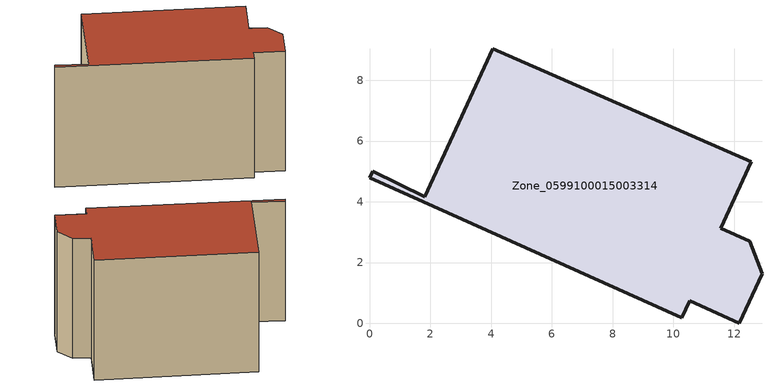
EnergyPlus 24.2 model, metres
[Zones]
Zone_0599100015003314
 floor ground (C_G): 10.54,0.75 10.28,0.18 0,4.79 0.11,5.01 1.82,4.17 4.06,9.04 12.56,5.31 11.57,3.13 12.52,2.7 12.92,1.64 12.17,0 z0.84
 wall outside (C_F): 10.28,0.18 10.54,0.75 12.17,0 12.92,1.64 12.52,2.7 11.57,3.13 12.56,5.31 4.06,9.04 1.82,4.17 0.11,5.01 0,4.79 10.28,0.18 z0.84:8.76
 roof outside (C_R): 4.06,9.04 1.82,4.17 0.11,5.01 0,4.79 10.28,0.18 10.54,0.75 12.17,0 12.92,1.64 12.52,2.7 11.57,3.13 12.56,5.31 z8.76
[BUILDING]
Pand.0599100015003314: North Axis=0; Terrain=City; Loads Convergence Tolerance Value=0.04; Temperature Convergence Tolerance Value=0.4; Solar Distribution=FullExterior; Maximum Number of Warmup Days=25; Minimum Number of Warmup Days=1
[Site:Location]
Rotterdam.The.Hague.AP_ZH_NLD Design_Conditions: Latitude=51.96; Longitude=4.45; Time Zone=1; Elevation=-4.5
[SITE:GROUNDTEMPERATURE:BUILDINGSURFACE]
18, 18, 18, 18, 18, 18, 18, 18, 18, 18, 18, 18
[MATERIAL] Thermal Absorptance=0.9; Solar Absorptance=0.7; Visible Absorptance=0.7
Name | Roughness | Thickness | Conductivity | Density | Specific Heat
G.TI.1965-1974 | MediumSmooth | 0.15 | 0.882353 | 540 | 1210
F.TI.1965-1974 | Rough | 0.3 | 0.697674 | 1920 | 840
R.TI.1965-1974 | MediumRough | 0.2 | 0.232558 | 1500 | 1000
[CONSTRUCTION]
C_G: G.TI.1965-1974
C_F: F.TI.1965-1974
C_R: R.TI.1965-1974
[ZONE]
Zone_0599100015003314: Type=1; Multiplier=1; Ceiling Height=Autocalculate; Volume=Autocalculate; Floor Area=autocalculate; Part of Total Floor Area=Yes
[ZONEINFILTRATION:DESIGNFLOWRATE]
Infil_Zone_0599100015003314: Zone or ZoneList or Space or SpaceList=Zone_0599100015003314; Schedule=AlwaysOn; Design Flow Rate Calculation Method=Flow/Area; Flow Rate per Floor Area=0.003; Constant Term Coefficient=1; Temperature Term Coefficient=0; Velocity Term Coefficient=0; Velocity Squared Term Coefficient=0
[HVACTEMPLATE:ZONE:IDEALLOADSAIRSYSTEM]
Zone_0599100015003314: Maximum Heating Supply Air Temperature=50; Minimum Cooling Supply Air Temperature=13; Maximum Heating Supply Air Humidity Ratio=0.0156; Minimum Cooling Supply Air Humidity Ratio=0.0077; Heating Limit=NoLimit; Cooling Limit=NoLimit; Dehumidification Control Type=ConstantSensibleHeatRatio; Cooling Sensible Heat Ratio=0.7; Dehumidification Setpoint=60; Humidification Control Type=None; Humidification Setpoint=30; Outdoor Air Method=None; Outdoor Air Flow Rate per Person=0.00944; Outdoor Air Flow Rate per Zone Floor Area=0; Outdoor Air Flow Rate per Zone=0; Demand Controlled Ventilation Type=None; Outdoor Air Economizer Type=NoEconomizer; Heat Recovery Type=None; Sensible Heat Recovery Effectiveness=0.7; Latent Heat Recovery Effectiveness=0.65
[ZONECONTROL:THERMOSTAT]
ThermostatControl_Zone_0599100015003314: Zone or ZoneList=Zone_0599100015003314; Control Type Schedule=DualSetpointControlType; Control 1=Thermostat_Zone_0599100015003314; Temperature Difference Between Cutout And Setpoint=0
[THERMOSTATSETPOINT:DUALSETPOINT]
Thermostat_Zone_0599100015003314: Heating Setpoint Temperature Schedule=HeatingSetpoint_Zone_0599100015003314; Cooling Setpoint Temperature Schedule=CoolingSetpoint_Zone_0599100015003314
[SCHEDULE:COMPACT]
HeatingSetpoint_Zone_0599100015003314: Through: 12/31, For: AllDays, Until: 24:00, 21
CoolingSetpoint_Zone_0599100015003314: Through: 12/31, For: AllDays, Until: 24:00, 24
DualSetpointControlType: Through: 12/31, For: AllDays, Until: 24:00, 4
AlwaysOn: Through: 12/31, For: AllDays, Until: 24:00, 1
